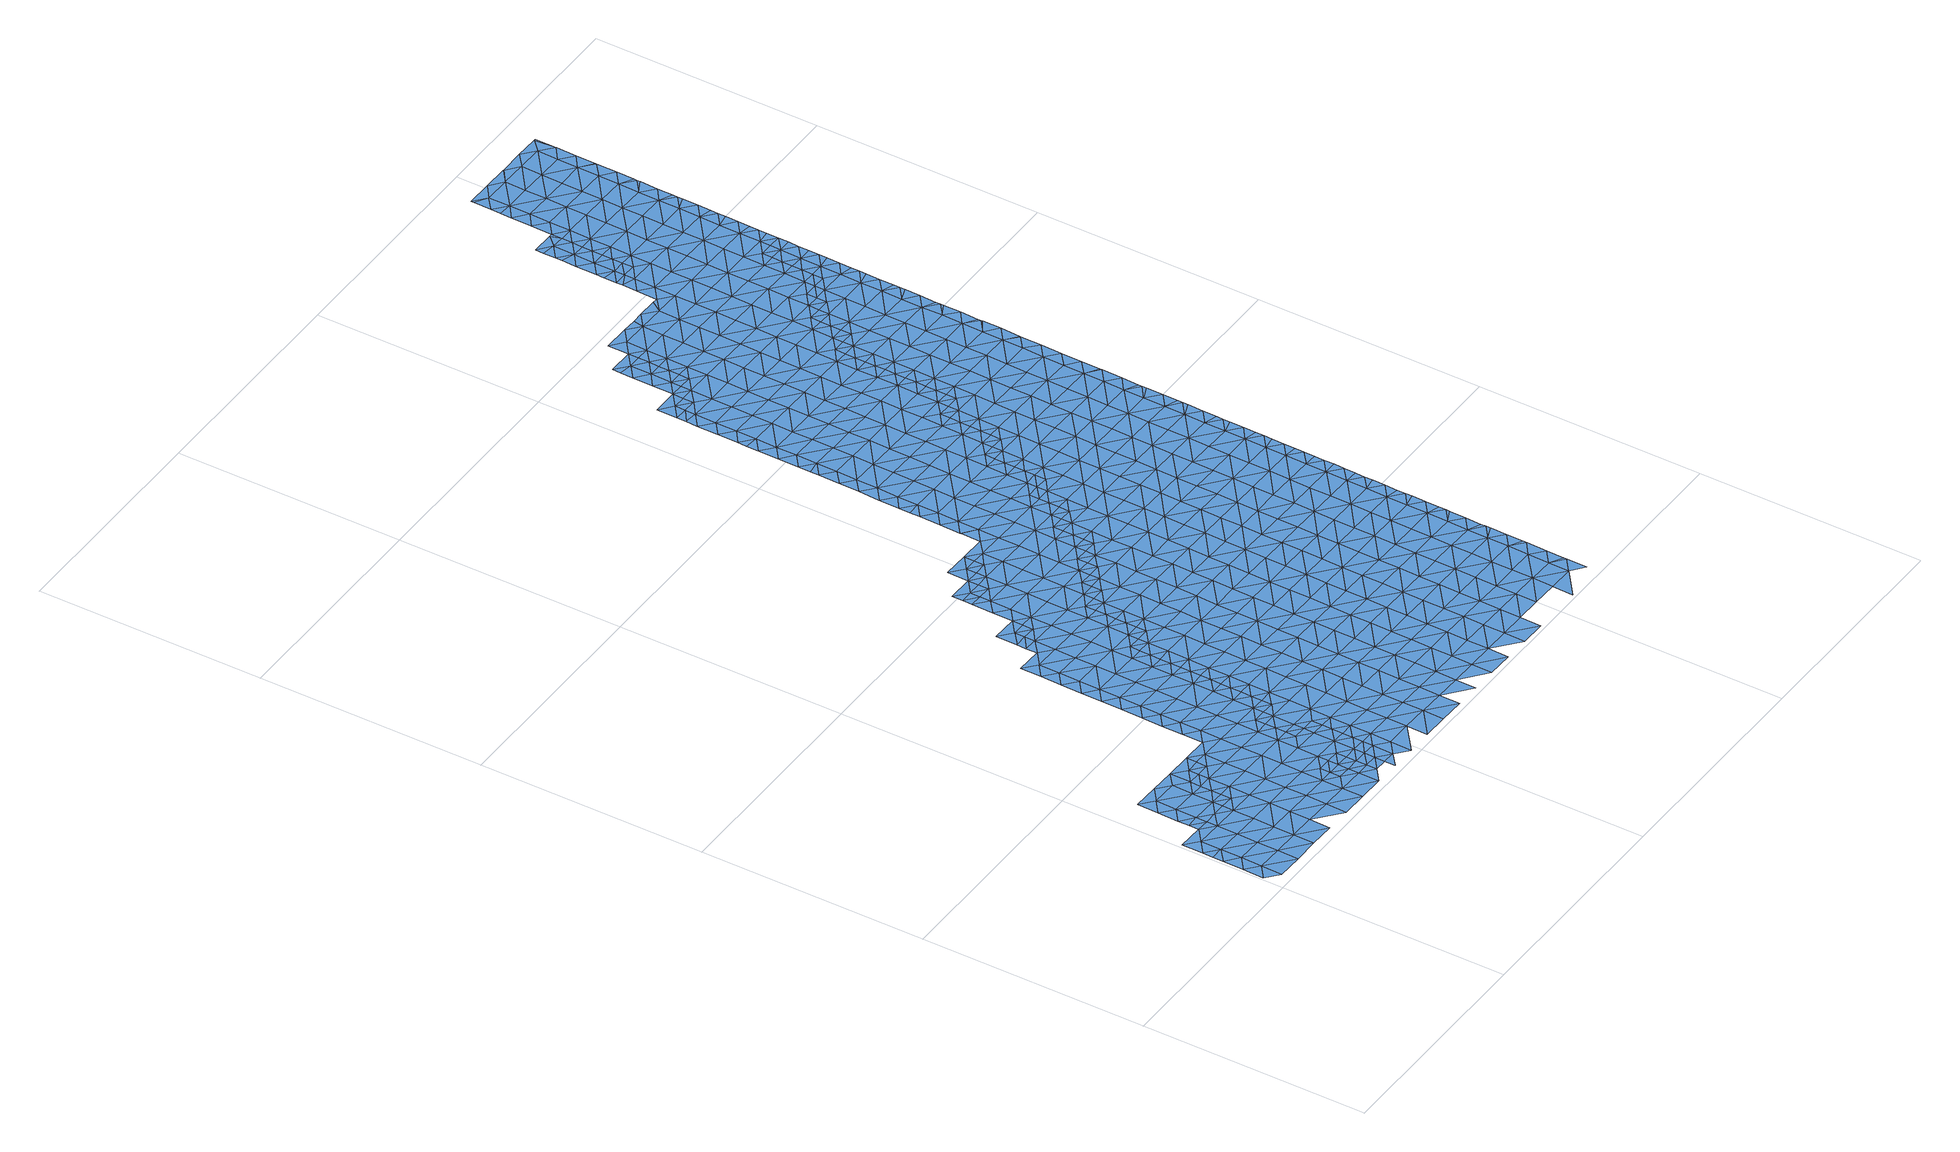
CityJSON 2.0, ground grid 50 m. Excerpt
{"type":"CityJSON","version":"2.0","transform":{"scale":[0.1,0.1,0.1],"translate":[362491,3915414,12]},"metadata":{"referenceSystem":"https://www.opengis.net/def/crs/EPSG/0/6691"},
"CityObjects":{
"waterbody1":{"type":"WaterBody","attributes":{"name":"9","class":"1140","function":"1","WaterBodyRiverFloodingRiskAttribute.description":"5","WaterBodyRiverFloodingRiskAttribute.rankOrg":"2","WaterBodyRiverFloodingRiskAttribute.adminType":"2","WaterBodyRiverFloodingRiskAttribute.scale":"L1"},"geometry":[{"type":"MultiSurface","lod":"1","boundaries":[[[0,1,2]],[[1,0,3]],[[2,4,5]],[[4,2,1]],[[6,1,3]],[[7,8,5]],[[8,7,9]],[[5,4,7]],[[10,4,1]],[[6,10,1]],[[11,9,12]],[[9,7,12]],[[4,13,7]],[[10,13,4]],[[14,11,12]],[[7,15,12]],[[13,15,7]],[[6,16,10]],[[17,14,12]],[[10,18,13]],[[12,15,17]],[[13,19,15]],[[10,16,18]],[[20,14,17]],[[13,18,19]],[[17,15,21]],[[20,17,22]],[[15,19,21]],[[18,16,23]],[[17,24,22]],[[17,21,24]],[[18,23,25]],[[19,18,26]],[[27,22,24]],[[26,18,25]],[[21,19,28]],[[28,19,26]],[[24,21,28]],[[27,24,29]],[[24,30,29]],[[24,28,30]],[[26,25,31]],[[25,32,31]],[[33,29,34]],[[29,30,34]],[[35,33,34]],[[28,26,36]],[[36,26,31]],[[37,35,38]],[[37,39,40]],[[35,34,38]],[[30,28,41]],[[32,42,31]],[[41,28,36]],[[39,37,38]],[[34,30,43]],[[31,44,36]],[[43,30,41]],[[38,34,45]],[[44,31,42]],[[39,38,46]],[[36,47,41]],[[45,34,43]],[[48,46,38]],[[47,36,44]],[[41,49,43]],[[38,45,48]],[[42,50,44]],[[49,41,47]],[[46,51,52]],[[53,45,43]],[[48,51,46]],[[51,54,52]],[[44,55,47]],[[56,43,49]],[[45,53,48]],[[55,57,47]],[[57,58,47]],[[47,58,49]],[[44,59,55]],[[60,54,51]],[[43,56,53]],[[48,61,51]],[[44,50,59]],[[58,62,49]],[[49,62,56]],[[61,48,53]],[[63,55,59]],[[50,64,59]],[[51,65,60]],[[66,63,59]],[[65,51,61]],[[66,59,64]],[[58,67,62]],[[53,68,61]],[[65,69,60]],[[70,63,66]],[[56,62,71]],[[53,56,68]],[[72,60,69]],[[67,73,62]],[[56,71,68]],[[61,74,65]],[[69,75,72]],[[72,75,76]],[[77,78,70]],[[79,71,62]],[[77,73,78]],[[65,80,69]],[[81,82,83]],[[61,68,74]],[[76,84,85]],[[71,86,68]],[[70,87,77]],[[76,75,84]],[[62,73,79]],[[88,89,85]],[[69,90,75]],[[65,74,80]],[[80,90,69]],[[73,77,79]],[[91,92,68]],[[68,92,74]],[[71,93,86]],[[91,68,86]],[[87,94,77]],[[85,84,88]],[[95,94,87]],[[75,96,84]],[[71,79,93]],[[97,79,77]],[[90,96,75]],[[98,80,74]],[[94,97,77]],[[99,89,88]],[[100,98,74]],[[101,89,99]],[[100,74,92]],[[84,102,88]],[[103,86,93]],[[99,104,101]],[[97,105,79]],[[106,93,79]],[[96,102,84]],[[105,106,79]],[[107,101,104]],[[108,90,80]],[[109,99,88]],[[110,103,93]],[[104,111,107]],[[108,80,98]],[[106,110,93]],[[102,109,88]],[[112,107,111]],[[110,113,103]],[[114,104,99]],[[90,115,96]],[[111,116,112]],[[112,116,117]],[[109,114,99]],[[98,118,108]],[[115,90,108]],[[119,102,96]],[[116,120,117]],[[117,120,121]],[[114,122,104]],[[104,123,111]],[[118,124,108]],[[122,123,104]],[[125,96,115]],[[102,119,109]],[[111,123,116]],[[126,115,108]],[[127,126,108]],[[120,128,121]],[[127,108,124]],[[96,125,119]],[[116,129,120]],[[130,131,115]],[[130,115,126]],[[114,109,132]],[[125,115,131]],[[132,109,119]],[[132,133,114]],[[134,119,125]],[[116,123,129]],[[129,135,120]],[[136,134,125]],[[136,125,131]],[[122,114,133]],[[120,135,128]],[[133,137,122]],[[122,138,123]],[[139,140,119]],[[139,119,134]],[[141,142,128]],[[132,119,140]],[[123,138,129]],[[143,144,142]],[[145,146,132]],[[145,132,140]],[[128,135,141]],[[138,122,137]],[[147,135,129]],[[133,132,146]],[[143,142,141]],[[148,149,133]],[[133,146,148]],[[137,133,149]],[[129,138,147]],[[150,143,141]],[[151,152,137]],[[141,135,153]],[[137,149,151]],[[138,137,152]],[[154,150,141]],[[135,147,153]],[[153,154,141]],[[138,155,147]],[[156,155,138]],[[155,153,147]],[[157,158,150]],[[138,152,156]],[[154,157,150]],[[157,159,158]],[[156,152,160]],[[161,162,159]],[[153,163,154]],[[157,161,159]],[[155,163,153]],[[160,164,156]],[[165,166,162]],[[167,155,156]],[[165,162,161]],[[168,167,156]],[[157,154,169]],[[156,164,168]],[[154,163,169]],[[157,170,161]],[[167,171,155]],[[172,163,155]],[[173,166,165]],[[171,172,155]],[[174,157,169]],[[175,173,165]],[[176,177,163]],[[176,163,172]],[[170,157,174]],[[165,161,170]],[[169,163,177]],[[178,175,165]],[[169,179,174]],[[165,170,178]],[[180,181,175]],[[169,177,182]],[[174,179,170]],[[178,180,175]],[[180,183,181]],[[182,177,184]],[[169,182,179]],[[170,185,178]],[[186,183,180]],[[184,187,182]],[[188,180,178]],[[170,179,185]],[[185,189,178]],[[190,186,180]],[[191,192,182]],[[182,187,191]],[[179,182,192]],[[188,190,180]],[[188,178,189]],[[185,179,193]],[[179,192,193]],[[188,194,190]],[[185,195,189]],[[196,194,197]],[[196,190,194]],[[192,198,193]],[[195,188,189]],[[199,185,193]],[[198,200,193]],[[185,199,195]],[[188,201,194]],[[195,201,188]],[[200,202,193]],[[197,194,203]],[[202,204,193]],[[199,193,204]],[[201,205,194]],[[203,194,205]],[[199,204,206]],[[207,201,195]],[[208,206,204]],[[195,199,209]],[[210,211,212]],[[210,203,211]],[[203,205,211]],[[209,199,206]],[[211,213,212]],[[214,212,213]],[[208,215,206]],[[205,201,207]],[[195,209,207]],[[213,216,214]],[[214,216,217]],[[218,219,206]],[[211,205,220]],[[206,215,218]],[[209,206,219]],[[217,221,222]],[[205,207,220]],[[222,221,223]],[[221,217,216]],[[224,225,209]],[[213,211,226]],[[209,219,224]],[[207,209,225]],[[226,211,220]],[[227,216,213]],[[221,228,223]],[[229,223,228]],[[230,227,213]],[[231,220,207]],[[230,213,226]],[[216,232,221]],[[233,229,234]],[[231,226,220]],[[229,228,234]],[[207,225,235]],[[227,232,216]],[[232,228,221]],[[234,236,233]],[[233,236,237]],[[235,225,238]],[[231,207,235]],[[239,230,226]],[[240,241,237]],[[236,240,237]],[[238,242,235]],[[243,227,230]],[[234,228,244]],[[245,246,241]],[[239,226,231]],[[244,228,232]],[[247,236,234]],[[240,245,241]],[[246,245,248]],[[249,250,235]],[[235,242,249]],[[251,247,234]],[[231,235,250]],[[243,230,239]],[[243,252,227]],[[227,253,232]],[[254,239,231]],[[234,244,251]],[[255,254,231]],[[255,231,250]],[[256,248,257]],[[252,253,227]],[[253,244,232]],[[248,245,257]],[[256,258,259]],[[240,236,260]],[[258,256,257]],[[261,243,239]],[[260,236,247]],[[245,240,260]],[[244,262,251]],[[261,239,254]],[[259,263,264]],[[260,265,245]],[[264,263,266]],[[263,259,258]],[[267,252,243]],[[257,245,265]],[[262,244,253]],[[261,254,268]],[[269,266,270]],[[247,251,271]],[[266,263,270]],[[267,243,261]],[[258,257,272]],[[273,253,252]],[[271,251,262]],[[272,257,265]],[[274,275,269]],[[247,276,260]],[[258,277,263]],[[274,269,270]],[[278,273,252]],[[268,279,261]],[[276,265,260]],[[278,252,267]],[[280,277,258]],[[281,262,253]],[[282,247,271]],[[283,284,275]],[[280,258,272]],[[263,277,270]],[[285,267,261]],[[274,283,275]],[[279,268,286]],[[279,285,261]],[[287,288,284]],[[273,281,253]],[[281,271,262]],[[289,272,265]],[[247,282,276]],[[270,290,274]],[[287,284,283]],[[291,292,267]],[[291,267,285]],[[293,280,272]],[[278,267,292]],[[294,273,278]],[[265,276,289]],[[270,277,290]],[[290,295,274]],[[296,294,278]],[[297,287,283]],[[296,278,292]],[[282,271,298]],[[298,271,281]],[[283,274,295]],[[293,272,289]],[[282,299,276]],[[293,300,280]],[[301,297,283]],[[295,301,283]],[[302,281,273]],[[303,282,298]],[[304,273,294]],[[277,280,305]],[[304,302,273]],[[289,276,299]],[[306,293,289]],[[290,277,305]],[[282,303,299]],[[307,308,297]],[[280,300,305]],[[301,307,297]],[[299,306,289]],[[304,294,309]],[[308,307,310]],[[298,281,302]],[[311,300,293]],[[295,290,312]],[[295,313,301]],[[290,305,312]],[[312,313,295]],[[314,310,307]],[[309,315,304]],[[303,298,316]],[[316,298,302]],[[303,317,299]],[[293,306,311]],[[311,318,300]],[[300,319,305]],[[313,320,301]],[[301,321,307]],[[322,323,304]],[[307,324,314]],[[304,315,322]],[[302,304,323]],[[325,303,316]],[[305,319,312]],[[299,326,306]],[[327,328,302]],[[302,323,327]],[[316,302,328]],[[303,325,317]],[[300,318,319]],[[301,320,321]],[[324,307,321]],[[329,330,316]],[[329,316,328]],[[326,299,317]],[[311,306,326]],[[313,312,331]],[[325,316,330]],[[311,332,318]],[[326,332,311]],[[312,319,331]],[[333,334,335]],[[331,336,313]],[[313,337,320]],[[333,324,321]],[[335,324,333]],[[325,338,317]],[[333,339,334]],[[332,340,318]],[[318,341,319]],[[320,342,321]],[[343,339,344]],[[343,334,339]],[[325,330,338]],[[337,313,336]],[[345,346,344]],[[319,341,331]],[[338,347,317]],[[321,342,333]],[[317,348,326]],[[339,345,344]],[[338,330,349]],[[346,345,350]],[[318,340,341]],[[320,337,342]],[[333,351,339]],[[345,352,350]],[[350,352,353]],[[342,351,333]],[[349,354,338]],[[348,317,347]],[[332,326,348]],[[336,331,355]],[[332,356,340]],[[348,356,332]],[[331,341,355]],[[357,358,338]],[[338,358,347]],[[352,359,353]],[[338,354,357]],[[360,336,355]],[[337,361,342]],[[356,362,340]],[[340,363,341]],[[337,336,361]],[[339,351,364]],[[345,339,365]],[[366,367,347]],[[347,358,366]],[[361,336,360]],[[348,347,367]],[[341,363,355]],[[342,368,351]],[[339,364,365]],[[369,359,352]],[[352,345,369]],[[370,371,348]],[[348,371,356]],[[348,367,370]],[[340,362,363]],[[372,360,355]],[[345,365,369]],[[342,361,368]],[[373,374,356]],[[356,374,362]],[[356,371,373]],[[355,363,375]],[[351,368,376]],[[364,351,377]],[[378,379,362]],[[362,379,363]],[[372,355,375]],[[359,369,380]],[[362,374,378]],[[361,381,368]],[[351,376,377]],[[365,382,369]],[[361,360,381]],[[365,364,382]],[[383,384,363]],[[363,384,375]],[[369,385,380]],[[363,379,383]],[[360,372,381]],[[364,377,382]],[[376,368,386]],[[384,387,375]],[[369,388,385]],[[389,372,375]],[[368,381,386]],[[369,382,388]],[[372,389,381]],[[376,386,390]],[[388,391,385]],[[377,376,392]],[[384,393,387]],[[389,375,387]],[[392,376,390]],[[382,377,392]],[[393,394,387]],[[386,381,395]],[[395,381,389]],[[391,388,396]],[[382,392,397]],[[388,382,398]],[[399,400,387]],[[387,400,389]],[[387,394,399]],[[398,382,397]],[[388,398,396]],[[401,386,395]],[[390,386,402]],[[400,403,389]],[[403,404,389]],[[402,386,401]],[[392,390,402]],[[395,389,404]],[[396,405,406]],[[396,398,405]],[[397,392,407]],[[408,409,406]],[[392,402,407]],[[408,406,405]],[[409,410,411]],[[395,404,412]],[[413,402,401]],[[401,395,414]],[[397,407,415]],[[398,397,416]],[[410,409,408]],[[404,417,412]],[[416,397,415]],[[405,398,416]],[[395,412,414]],[[402,413,407]],[[417,418,412]],[[401,414,413]],[[410,408,419]],[[420,415,407]],[[405,416,421]],[[408,405,422]],[[423,424,412]],[[423,412,418]],[[422,405,421]],[[408,422,419]],[[414,412,424]],[[425,407,413]],[[415,420,416]],[[407,425,420]],[[416,426,421]],[[427,428,429]],[[427,419,428]],[[413,414,430]],[[419,422,428]],[[414,424,430]],[[426,416,420]],[[431,422,421]],[[428,432,429]],[[433,432,434]],[[430,424,435]],[[433,429,432]],[[425,413,436]],[[437,421,426]],[[422,431,428]],[[413,430,436]],[[438,439,440]],[[438,434,439]],[[420,425,441]],[[435,442,430]],[[434,432,439]],[[421,437,431]],[[439,443,440]],[[425,436,441]],[[431,444,428]],[[428,445,432]],[[446,443,447]],[[442,435,448]],[[442,449,430]],[[446,440,443]],[[436,430,449]],[[420,441,450]],[[426,420,451]],[[449,452,436]],[[452,453,436]],[[436,453,441]],[[454,447,455]],[[451,420,450]],[[447,443,455]],[[445,428,444]],[[439,432,445]],[[437,426,456]],[[445,457,439]],[[439,458,443]],[[459,460,441]],[[441,460,450]],[[459,441,453]],[[461,454,462]],[[456,426,451]],[[431,437,456]],[[454,455,462]],[[461,463,464]],[[462,463,461]],[[444,431,465]],[[460,466,450]],[[458,439,457]],[[467,464,463]],[[458,468,443]],[[469,451,450]],[[463,470,467]],[[431,456,465]],[[467,470,471]],[[455,443,468]],[[471,470,472]],[[462,455,468]],[[451,469,456]],[[444,465,473]],[[445,444,474]],[[466,460,475]],[[450,466,469]],[[463,462,476]],[[477,472,470]],[[444,473,474]],[[469,478,456]],[[456,479,465]],[[457,445,480]],[[462,468,476]],[[475,481,466]],[[445,474,480]],[[458,482,468]],[[483,463,476]],[[465,484,473]],[[481,485,466]],[[458,457,482]],[[486,477,470]],[[470,463,486]],[[466,487,469]],[[479,456,478]],[[457,480,482]],[[468,488,476]],[[466,485,487]],[[463,483,486]],[[473,489,474]],[[482,488,468]],[[469,490,478]],[[491,469,487]],[[484,465,479]],[[490,469,491]],[[488,492,476]],[[478,493,479]],[[486,494,477]],[[495,478,490]],[[489,473,484]],[[480,474,489]],[[493,478,495]],[[493,496,479]],[[489,497,480]],[[480,498,482]],[[483,476,499]],[[483,500,486]],[[479,501,484]],[[501,479,496]],[[476,492,499]],[[502,489,484]],[[501,503,484]],[[494,486,504]],[[503,502,484]],[[498,480,497]],[[498,505,482]],[[486,500,504]],[[483,499,500]],[[488,482,505]],[[489,506,497]],[[507,489,502]],[[505,508,488]],[[506,489,507]],[[492,488,508]],[[509,497,506]],[[499,492,508]],[[510,504,500]],[[498,497,511]],[[512,500,499]],[[511,497,509]],[[513,514,498]],[[513,498,511]],[[505,498,514]],[[515,499,508]],[[512,510,500]],[[505,516,508]],[[499,515,512]],[[505,514,516]],[[517,518,508]],[[517,508,516]],[[508,518,515]],[[518,519,515]],[[520,510,512]],[[512,515,519]],[[521,520,512]],[[521,512,519]],[[520,521,522]]]}]},
"waterbody2":{"type":"WaterBody","attributes":{"name":"9","class":"1140","function":"1","WaterBodyRiverFloodingRiskAttribute.description":"5","WaterBodyRiverFloodingRiskAttribute.rankOrg":"1","WaterBodyRiverFloodingRiskAttribute.adminType":"2","WaterBodyRiverFloodingRiskAttribute.scale":"L1"},"geometry":[{"type":"MultiSurface","lod":"1","boundaries":[[[523,29,33]],[[524,525,526]],[[39,527,40]],[[39,46,527]],[[524,528,529]],[[530,14,20]],[[524,531,528]],[[54,532,527]],[[37,40,525]],[[532,526,40]],[[525,40,526]],[[532,533,526]],[[533,531,524]],[[527,532,40]],[[533,524,526]],[[52,54,527]],[[527,46,52]],[[525,35,37]],[[525,523,35]],[[529,523,525]],[[534,523,529]],[[534,22,523]],[[20,22,534]],[[22,27,523]],[[20,534,530]],[[27,29,523]],[[529,535,534]],[[528,535,529]],[[530,534,535]],[[529,525,524]],[[33,35,523]]]}]},
"waterbody3":{"type":"WaterBody","attributes":{"name":"9","class":"1140","function":"1","WaterBodyRiverFloodingRiskAttribute.description":"5","WaterBodyRiverFloodingRiskAttribute.rankOrg":"3","WaterBodyRiverFloodingRiskAttribute.adminType":"2","WaterBodyRiverFloodingRiskAttribute.scale":"L1"},"geometry":[{"type":"MultiSurface","lod":"1","boundaries":[[[63,70,536]],[[78,536,70]],[[536,78,73]],[[73,67,536]],[[67,57,536]],[[57,67,58]],[[57,63,536]],[[55,63,57]]]}]},
"waterbody4":{"type":"WaterBody","attributes":{"name":"9","class":"1140","function":"1","WaterBodyRiverFloodingRiskAttribute.description":"5","WaterBodyRiverFloodingRiskAttribute.rankOrg":"3","WaterBodyRiverFloodingRiskAttribute.adminType":"2","WaterBodyRiverFloodingRiskAttribute.scale":"L1"},"geometry":[{"type":"MultiSurface","lod":"1","boundaries":[[[87,70,66]],[[66,64,537]],[[64,83,537]],[[87,66,537]],[[83,82,537]],[[537,95,87]],[[82,95,537]],[[86,103,91]],[[538,95,82]],[[539,538,82]],[[91,540,92]],[[91,103,540]],[[538,541,95]],[[541,97,94]],[[94,95,541]],[[100,542,98]],[[542,92,540]],[[100,92,542]],[[103,113,540]],[[543,538,539]],[[541,544,97]],[[544,106,105]],[[118,98,542]],[[105,97,544]],[[543,541,538]],[[545,542,540]],[[113,545,540]],[[544,546,106]],[[546,113,110]],[[124,118,542]],[[110,106,546]],[[541,547,544]],[[546,545,113]],[[548,546,544]],[[547,541,543]],[[549,542,545]],[[124,542,549]],[[547,548,544]],[[550,545,546]],[[551,552,543]],[[553,126,127]],[[548,550,546]],[[553,124,549]],[[127,124,553]],[[543,552,547]],[[550,554,545]],[[545,555,549]],[[556,126,553]],[[130,126,556]],[[131,130,556]],[[555,553,549]],[[551,557,552]],[[547,558,548]],[[552,558,547]],[[559,134,136]],[[559,131,556]],[[136,131,559]],[[548,560,550]],[[545,554,555]],[[561,556,553]],[[562,134,559]],[[139,134,562]],[[140,139,562]],[[563,561,553]],[[561,559,556]],[[557,564,552]],[[548,558,560]],[[553,555,563]],[[565,140,562]],[[145,140,565]],[[146,145,565]],[[566,562,559]],[[552,567,558]],[[550,560,568]],[[554,550,569]],[[148,146,570]],[[146,565,570]],[[149,148,570]],[[550,568,569]],[[566,559,561]],[[552,564,567]],[[555,554,571]],[[151,149,572]],[[560,558,573]],[[571,554,569]],[[563,555,571]],[[149,570,572]],[[152,151,572]],[[565,562,574]],[[563,575,561]],[[574,562,566]],[[558,567,573]],[[576,570,565]],[[160,152,572]],[[561,577,566]],[[578,565,574]],[[560,573,579]],[[568,560,580]],[[563,571,575]],[[580,560,579]],[[576,565,578]],[[572,570,576]],[[160,572,164]],[[581,574,566]],[[569,568,582]],[[561,575,577]],[[573,567,583]],[[582,568,580]],[[571,569,582]],[[584,581,566]],[[567,585,583]],[[586,572,576]],[[566,577,584]],[[164,572,586]],[[579,573,587]],[[575,571,588]],[[578,574,581]],[[589,580,579]],[[573,583,587]],[[590,576,578]],[[571,582,588]],[[591,167,168]],[[591,164,586]],[[168,164,591]],[[577,592,584]],[[593,578,581]],[[579,587,594]],[[591,595,167]],[[575,588,596]],[[577,575,592]],[[595,172,171]],[[597,587,583]],[[171,167,595]],[[589,579,594]],[[582,580,589]],[[592,575,596]],[[590,578,593]],[[586,576,590]],[[586,598,591]],[[584,599,581]],[[600,172,595]],[[176,172,600]],[[588,582,601]],[[597,583,602]],[[603,594,587]],[[177,176,600]],[[601,582,589]],[[604,596,588]],[[581,599,593]],[[598,586,590]],[[605,595,591]],[[584,592,606]],[[184,177,600]],[[607,603,587]],[[603,589,594]],[[607,587,597]],[[608,588,601]],[[609,605,591]],[[605,600,595]],[[584,606,599]],[[593,610,590]],[[609,591,598]],[[611,601,589]],[[604,588,608]],[[602,612,597]],[[184,600,187]],[[613,598,590]],[[592,596,614]],[[593,599,610]],[[610,615,590]],[[616,187,600]],[[605,616,600]],[[614,596,604]],[[606,592,614]],[[597,617,607]],[[611,589,603]],[[618,608,601]],[[612,617,597]],[[598,613,609]],[[619,618,601]],[[599,606,620]],[[619,601,611]],[[621,604,608]],[[617,622,607]],[[607,623,603]],[[590,615,613]],[[616,624,187]],[[606,614,620]],[[609,625,605]],[[191,187,624]],[[618,621,608]],[[621,614,604]],[[603,623,611]],[[192,191,624]],[[626,625,609]],[[610,627,615]],[[626,609,613]],[[605,625,616]],[[599,620,628]],[[610,599,627]],[[198,192,624]],[[629,620,614]],[[607,622,623]],[[611,630,619]],[[599,628,627]],[[623,630,611]],[[615,631,613]],[[625,632,616]],[[624,200,198]],[[629,614,621]],[[633,628,620]],[[630,634,619]],[[613,631,626]],[[619,635,618]],[[615,627,636]],[[624,616,637]],[[638,639,617]],[[640,633,620]],[[618,635,621]],[[637,616,632]],[[640,620,629]],[[617,641,638]],[[622,617,639]],[[642,627,628]],[[615,636,631]],[[643,625,626]],[[200,624,637]],[[631,644,626]],[[639,645,622]],[[645,630,623]],[[619,634,635]],[[643,632,625]],[[621,646,629]],[[623,622,645]],[[635,646,621]],[[647,204,202]],[[647,200,637]],[[202,200,647]],[[641,648,638]],[[642,628,633]],[[636,627,642]],[[643,626,644]],[[646,649,629]],[[650,637,632]],[[629,651,640]],[[643,652,632]],[[208,204,647]],[[653,654,630]],[[638,655,639]],[[656,636,642]],[[630,645,653]],[[634,630,654]],[[640,657,633]],[[631,636,658]],[[659,655,638]],[[655,645,639]],[[654,660,634]],[[660,646,635]],[[659,638,648]],[[657,642,633]],[[658,636,656]],[[644,631,658]],[[650,632,652]],[[629,649,651]],[[647,637,650]],[[635,634,660]],[[208,647,215]],[[661,643,644]],[[662,653,645]],[[661,652,643]],[[640,651,657]],[[647,663,215]],[[655,662,645]],[[663,647,650]],[[644,658,664]],[[665,666,646]],[[667,668,642]],[[661,644,664]],[[662,669,653]],[[653,670,654]],[[646,660,665]],[[649,646,666]],[[642,657,667]],[[656,642,668]],[[661,671,652]],[[652,672,650]],[[669,670,653]],[[670,660,654]],[[218,215,673]],[[666,674,649]],[[674,657,651]],[[675,655,659]],[[668,676,656]],[[215,663,673]],[[219,218,673]],[[658,676,664]],[[651,649,674]],[[650,672,663]],[[658,656,676]],[[677,675,659]],[[675,662,655]],[[224,219,678]],[[219,673,678]],[[225,224,678]],[[672,652,671]],[[670,679,660]],[[660,680,665]],[[681,673,663]],[[664,682,661]],[[238,225,678]],[[679,680,660]],[[680,666,665]],[[683,669,662]],[[684,682,664]],[[685,657,674]],[[684,664,676]],[[661,682,671]],[[686,663,672]],[[667,657,687]],[[688,683,662]],[[689,674,666]],[[688,662,675]],[[690,670,669]],[[681,663,686]],[[657,685,687]],[[678,673,681]],[[668,691,676]],[[238,678,242]],[[668,667,691]],[[683,690,669]],[[690,679,670]],[[692,675,677]],[[689,666,680]],[[693,685,674]],[[667,687,691]],[[694,686,672]],[[695,678,681]],[[676,696,684]],[[671,682,697]],[[242,678,695]],[[672,671,698]],[[699,692,677]],[[692,688,675]],[[700,693,674]],[[701,680,679]],[[698,671,697]],[[700,674,689]],[[702,682,684]],[[676,691,703]],[[704,701,679]],[[701,689,680]],[[705,242,695]],[[249,242,705]],[[693,706,685]],[[706,691,687]],[[707,683,688]],[[704,679,690]],[[250,249,705]],[[681,686,694]],[[676,703,696]],[[672,698,694]],[[687,685,706]],[[708,695,681]],[[682,709,697]],[[694,710,681]],[[711,707,688]],[[707,690,683]],[[268,254,255]],[[712,250,705]],[[255,250,712]],[[711,688,692]],[[713,703,691]],[[702,684,696]],[[702,709,682]],[[709,698,697]],[[714,700,689]],[[715,705,695]],[[268,255,712]],[[716,714,689]],[[714,693,700]],[[699,717,692]],[[718,704,690]],[[716,689,701]],[[699,719,717]],[[708,681,710]],[[720,696,703]],[[721,694,698]],[[691,706,713]],[[722,718,690]],[[718,701,704]],[[722,690,707]],[[715,695,708]],[[712,705,715]],[[723,702,696]],[[724,698,709]],[[268,712,286]],[[703,713,725]],[[726,727,692]],[[728,716,701]],[[729,730,693]],[[723,709,702]],[[729,693,714]],[[692,717,726]],[[711,692,727]],[[703,725,720]],[[698,724,721]],[[706,693,730]],[[731,712,715]],[[286,712,731]],[[710,694,732]],[[727,733,711]],[[730,734,706]],[[723,696,720]],[[728,701,718]],[[735,724,709]],[[736,714,716]],[[732,694,721]],[[708,710,732]],[[707,711,733]],[[713,734,725]],[[713,706,734]],[[737,715,708]],[[723,735,709]],[[738,285,279]],[[733,739,707]],[[740,717,741]],[[739,718,722]],[[742,736,716]],[[726,717,740]],[[738,286,731]],[[279,286,738]],[[742,716,728]],[[722,707,739]],[[725,743,720]],[[744,721,724]],[[714,745,729]],[[746,708,732]],[[747,731,715]],[[748,726,740]],[[749,728,718]],[[750,726,748]],[[736,745,714]],[[727,726,750]],[[751,285,738]],[[291,285,751]],[[292,291,751]],[[737,708,746]],[[743,725,734]],[[752,723,720]],[[753,724,735]],[[754,732,721]],[[729,755,730]],[[750,756,727]],[[745,755,729]],[[755,734,730]],[[733,727,756]],[[757,292,751]],[[296,292,757]],[[294,296,757]],[[747,715,737]],[[758,720,743]],[[718,739,749]],[[738,731,747]],[[759,739,733]],[[724,753,744]],[[760,759,733]],[[761,751,738]],[[723,762,735]],[[733,756,760]],[[763,764,728]],[[764,736,742]],[[309,294,757]],[[752,720,758]],[[752,762,723]],[[754,721,744]],[[746,732,754]],[[765,743,734]],[[728,749,763]],[[742,728,764]],[[735,762,753]],[[755,766,734]],[[767,738,747]],[[768,757,751]],[[769,739,759]],[[766,765,734]],[[749,739,770]],[[771,744,753]],[[737,746,772]],[[773,758,743]],[[761,738,767]],[[739,769,770]],[[772,746,754]],[[309,757,315]],[[774,747,737]],[[775,749,770]],[[776,777,736]],[[777,755,745]],[[765,773,743]],[[778,749,775]],[[763,749,778]],[[779,752,758]],[[768,751,761]],[[736,764,776]],[[745,736,777]],[[780,737,772]],[[778,781,763]],[[782,767,747]],[[753,762,771]],[[315,757,768]],[[779,762,752]],[[764,763,783]],[[784,766,755]],[[774,737,780]],[[783,763,781]],[[785,744,771]],[[786,776,764]],[[754,744,787]],[[788,786,764]],[[754,789,772]],[[788,764,783]],[[790,315,768]],[[322,315,790]],[[779,758,773]],[[791,765,766]],[[323,322,790]],[[782,747,774]],[[761,767,782]],[[792,771,762]],[[744,785,787]],[[755,777,793]],[[786,794,776]],[[779,795,762]],[[796,768,761]],[[327,323,797]],[[792,785,771]],[[777,776,798]],[[789,754,787]],[[755,793,784]],[[789,799,772]],[[765,791,773]],[[323,790,797]],[[328,327,797]],[[776,794,798]],[[800,761,782]],[[801,790,768]],[[780,772,799]],[[777,802,793]],[[803,777,798]],[[804,328,797]],[[329,328,804]],[[792,762,795]],[[766,784,791]],[[774,780,799]],[[330,329,804]],[[796,761,800]],[[777,803,802]],[[791,805,773]],[[802,806,793]],[[774,807,782]],[[793,808,784]],[[349,330,804]],[[809,795,779]],[[801,768,796]],[[797,790,801]],[[793,806,808]],[[779,773,810]],[[785,792,811]],[[787,785,812]],[[813,804,797]],[[774,799,814]],[[815,816,784]],[[782,817,800]],[[815,784,808]],[[789,787,812]],[[791,784,816]],[[773,805,810]],[[785,811,812]],[[774,814,807]],[[349,804,354]],[[800,817,796]],[[816,818,791]],[[819,797,801]],[[818,820,791]],[[809,779,810]],[[805,791,820]],[[813,797,819]],[[821,789,812]],[[782,807,817]],[[792,795,822]],[[799,789,823]],[[799,824,814]],[[354,804,813]],[[817,825,796]],[[826,805,820]],[[811,792,822]],[[827,812,811]],[[823,789,821]],[[810,805,828]],[[795,809,822]],[[825,829,796]],[[829,819,801]],[[805,826,828]],[[814,824,807]],[[828,830,810]],[[831,809,810]],[[801,796,829]],[[357,832,358]],[[832,354,813]],[[357,354,832]],[[824,799,823]],[[827,811,822]],[[831,810,830]],[[833,821,812]],[[809,834,822]],[[835,834,809]],[[835,809,831]],[[366,358,836]],[[837,825,817]],[[358,832,836]],[[367,366,836]],[[838,812,827]],[[839,819,829]],[[834,840,822]],[[813,841,832]],[[807,824,842]],[[817,807,837]],[[813,819,841]],[[840,843,822]],[[822,843,827]],[[370,844,371]],[[370,367,844]],[[823,821,833]],[[367,836,844]],[[812,838,833]],[[845,836,832]],[[807,842,837]],[[846,829,825]],[[819,839,841]],[[847,848,827]],[[373,849,374]],[[847,827,843]],[[373,371,849]],[[824,823,850]],[[838,827,848]],[[371,844,849]],[[823,833,850]],[[848,851,838]],[[824,852,842]],[[853,833,838]],[[825,837,854]],[[832,841,845]],[[378,855,379]],[[378,374,855]],[[846,825,854]],[[839,829,846]],[[856,841,839]],[[853,838,851]],[[374,849,855]],[[857,837,842]],[[858,836,845]],[[824,850,859]],[[844,860,849]],[[844,836,860]],[[861,862,833]],[[383,863,384]],[[861,833,853]],[[383,379,863]],[[852,824,859]],[[850,833,862]],[[379,855,863]],[[864,854,837]],[[856,839,846]],[[865,845,841]],[[836,858,860]],[[862,866,850]],[[867,859,850]],[[849,868,855]],[[393,384,863]],[[864,846,854]],[[867,850,866]],[[842,852,857]],[[868,863,855]],[[841,856,869]],[[849,860,870]],[[871,872,859]],[[871,859,867]],[[865,841,869]],[[858,845,865]],[[852,859,872]],[[837,857,864]],[[873,856,846]],[[393,863,394]],[[849,870,868]],[[864,874,846]],[[875,876,852]],[[875,852,872]],[[877,870,860]],[[857,852,876]],[[863,878,394]],[[878,863,868]],[[858,865,879]],[[860,858,877]],[[857,880,864]],[[873,846,874]],[[869,856,873]],[[877,858,879]],[[857,876,880]],[[881,865,869]],[[882,868,870]],[[883,874,864]],[[884,883,864]],[[399,885,400]],[[884,864,880]],[[399,394,885]],[[886,881,869]],[[394,878,885]],[[886,869,873]],[[885,887,400]],[[888,873,874]],[[870,877,889]],[[883,888,874]],[[403,887,404]],[[403,400,887]],[[879,865,881]],[[882,870,889]],[[878,868,882]],[[890,877,879]],[[881,891,879]],[[888,892,873]],[[417,404,887]],[[873,892,886]],[[885,878,893]],[[878,882,893]],[[892,894,886]],[[418,417,887]],[[886,894,881]],[[890,879,891]],[[889,877,890]],[[895,882,889]],[[896,891,881]],[[885,893,897]],[[887,885,898]],[[899,896,881]],[[899,881,894]],[[900,895,889]],[[898,885,897]],[[900,889,890]],[[418,887,898]],[[901,890,891]],[[896,902,891]],[[902,901,891]],[[893,882,895]],[[895,903,893]],[[893,904,897]],[[905,906,890]],[[907,418,898]],[[423,418,907]],[[890,906,900]],[[905,890,901]],[[424,423,435]],[[435,423,907]],[[897,908,898]],[[909,895,900]],[[906,910,900]],[[904,893,903]],[[898,908,907]],[[900,910,909]],[[448,435,907]],[[911,903,895]],[[912,895,909]],[[908,897,904]],[[911,895,912]],[[908,913,907]],[[914,904,903]],[[911,915,903]],[[448,907,913]],[[914,903,915]],[[904,916,908]],[[917,904,914]],[[916,904,917]],[[916,918,908]],[[919,448,913]],[[442,448,919]],[[449,442,919]],[[913,908,920]],[[919,921,449]],[[908,918,920]],[[452,921,453]],[[920,922,913]],[[452,449,921]],[[913,923,919]],[[913,922,923]],[[924,921,919]],[[923,925,919]],[[926,453,921]],[[459,453,926]],[[925,924,919]],[[460,459,926]],[[475,460,926]],[[927,926,921]],[[928,927,921]],[[928,921,924]],[[927,929,926]],[[475,926,481]],[[926,929,481]]]}]},
"waterbody5":{"type":"WaterBody","attributes":{"name":"9","class":"1140","function":"1","WaterBodyRiverFloodingRiskAttribute.description":"5","WaterBodyRiverFloodingRiskAttribute.rankOrg":"1","WaterBodyRiverFloodingRiskAttribute.adminType":"2","WaterBodyRiverFloodingRiskAttribute.scale":"L1"},"geometry":[{"type":"MultiSurface","lod":"1","boundaries":[[[930,144,931]],[[143,931,144]],[[158,159,931]],[[143,150,931]],[[158,931,150]],[[159,930,931]]]}]},
"waterbody6":{"type":"WaterBody","attributes":{"name":"9","class":"1140","function":"1","WaterBodyRiverFloodingRiskAttribute.description":"5","WaterBodyRiverFloodingRiskAttribute.rankOrg":"1","WaterBodyRiverFloodingRiskAttribute.adminType":"2","WaterBodyRiverFloodingRiskAttribute.scale":"L1"},"geometry":[{"type":"MultiSurface","lod":"1","boundaries":[[[932,933,183]],[[932,934,933]],[[175,181,933]],[[173,175,933]],[[181,183,933]],[[173,933,934]],[[934,166,173]]]}]},
"waterbody7":{"type":"WaterBody","attributes":{"name":"9","class":"1140","function":"1","WaterBodyRiverFloodingRiskAttribute.description":"5","WaterBodyRiverFloodingRiskAttribute.rankOrg":"1","WaterBodyRiverFloodingRiskAttribute.adminType":"2","WaterBodyRiverFloodingRiskAttribute.scale":"L1"},"geometry":[{"type":"MultiSurface","lod":"1","boundaries":[[[186,190,935]],[[936,935,197]],[[196,197,935]],[[196,935,190]],[[936,183,935]],[[186,935,183]]]}]},
"waterbody8":{"type":"WaterBody","attributes":{"name":"9","class":"1140","function":"1","WaterBodyRiverFloodingRiskAttribute.description":"5","WaterBodyRiverFloodingRiskAttribute.rankOrg":"1","WaterBodyRiverFloodingRiskAttribute.adminType":"2","WaterBodyRiverFloodingRiskAttribute.scale":"L1"},"geometry":[{"type":"MultiSurface","lod":"1","boundaries":[[[308,310,937]],[[310,938,937]],[[297,308,937]],[[287,937,288]],[[287,297,937]],[[938,288,937]]]}]},
"waterbody9":{"type":"WaterBody","attributes":{"name":"9","class":"1140","function":"1","WaterBodyRiverFloodingRiskAttribute.description":"5","WaterBodyRiverFloodingRiskAttribute.rankOrg":"1","WaterBodyRiverFloodingRiskAttribute.adminType":"2","WaterBodyRiverFloodingRiskAttribute.scale":"L1"},"geometry":[{"type":"MultiSurface","lod":"1","boundaries":[[[344,346,939]],[[346,350,939]],[[343,344,940]],[[335,334,941]],[[939,942,943]],[[939,350,944]],[[941,940,945]],[[334,343,940]],[[944,942,939]],[[940,344,939]],[[943,940,939]],[[945,940,943]],[[334,940,941]],[[314,941,310]],[[310,941,945]],[[314,324,941]],[[324,335,941]]]}]},
"waterbody10":{"type":"WaterBody","attributes":{"name":"9","class":"1140","function":"1","WaterBodyRiverFloodingRiskAttribute.description":"5","WaterBodyRiverFloodingRiskAttribute.rankOrg":"1","WaterBodyRiverFloodingRiskAttribute.adminType":"2","WaterBodyRiverFloodingRiskAttribute.scale":"L1"},"geometry":[{"type":"MultiSurface","lod":"1","boundaries":[[[946,440,947]],[[948,949,950]],[[440,446,947]],[[438,440,946]],[[946,434,438]],[[433,434,948]],[[433,948,429]],[[429,948,951]],[[427,429,951]],[[951,948,950]],[[946,952,949]],[[948,434,946]],[[948,946,949]],[[953,952,946]],[[947,953,946]],[[953,947,954]],[[954,947,955]],[[956,955,947]],[[446,956,947]],[[956,446,447]],[[410,419,427]],[[410,427,951]],[[410,951,411]],[[951,957,411]],[[957,951,950]]]}]}
},
"vertices":[
[7,48,8],[36,71,8],[8,94,8],[35,24,8],[37,117,8],[9,140,8],[92,23,8],[37,163,8],[9,163,8],[9,187,8],[93,70,8],[10,233,8],[38,209,8],[93,116,8],[67,232,8],[94,162,8],[149,23,8],[95,208,8],[149,69,8],[150,115,8],[95,231,8],[151,161,8],[123,231,8],[205,22,8],[152,207,8],[206,68,8],[207,114,8],[152,231,8],[208,160,8],[180,230,8],[208,207,8],[263,67,8],[262,21,8],[181,253,8],[209,253,8],[181,276,8],[264,113,8],[181,299,8],[210,299,8],[210,322,8],[182,323,8],[264,160,8],[319,20,8],[265,206,8],[320,66,8],[266,252,8],[238,322,8],[320,112,8],[266,298,8],[321,159,8],[376,19,8],[267,344,8],[239,345,8],[323,251,8],[239,368,8],[348,89,8],[322,205,8],[349,112,8],[349,135,8],[377,65,8],[296,367,8],[323,297,8],[378,158,8],[377,88,8],[405,42,8],[324,344,8],[405,65,8],[378,135,8],[379,250,8],[325,390,8],[405,88,8],[379,204,8],[297,413,8],[406,134,8],[380,296,8],[325,436,8],[297,459,8],[434,111,8],[406,111,8],[435,157,8],[381,343,8],[433,18,8],[461,41,8],[433,41,8],[326,482,8],[298,506,8],[407,227,8],[434,88,8],[327,528,8],[299,552,8],[381,389,8],[408,250,8],[408,273,8],[435,203,8],[462,110,8],[462,87,8],[382,435,8],[463,133,8],[409,319,8],[328,575,8],[408,296,8],[299,598,8],[383,481,8],[436,226,8],[328,621,8],[463,156,8],[463,180,8],[300,644,8],[438,342,8],[384,528,8],[464,203,8],[329,667,8],[301,691,8],[464,226,8],[384,574,8],[438,388,8],[330,713,8],[302,737,8],[437,319,8],[440,480,8],[330,759,8],[302,783,8],[385,620,8],[386,666,8],[466,318,8],[439,434,8],[466,364,8],[466,341,8],[359,782,8],[386,712,8],[467,388,8],[467,411,8],[440,527,8],[441,573,8],[468,457,8],[387,759,8],[467,434,8],[442,619,8],[442,665,8],[468,480,8],[468,503,8],[388,805,8],[359,806,8],[388,828,8],[360,828,8],[469,526,8],[469,549,8],[443,712,8],[469,572,8],[470,596,8],[417,827,8],[470,619,8],[471,642,8],[444,758,8],[445,804,8],[500,711,8],[499,664,8],[445,850,8],[417,851,8],[417,874,8],[499,641,8],[446,896,8],[418,920,8],[501,757,8],[527,641,8],[447,943,8],[419,966,8],[528,687,8],[528,664,8],[501,803,8],[503,895,8],[528,710,8],[529,733,8],[447,966,8],[502,849,8],[475,965,8],[529,756,8],[529,780,8],[504,942,8],[559,848,8],[504,988,8],[476,988,8],[558,802,8],[476,1011,8],[558,779,8],[560,895,8],[505,1011,8],[586,779,9],[561,987,8],[560,941,8],[533,1011,8],[587,802,9],[587,825,8],[616,848,8],[562,1033,8],[617,940,8],[533,1034,8],[534,1057,8],[615,824,8],[616,894,8],[644,824,8],[618,986,8],[644,847,8],[590,1056,8],[644,870,8],[618,1032,8],[673,893,8],[675,985,8],[673,870,8],[674,939,8],[591,1100,8],[619,1079,8],[591,1102,8],[620,1125,8],[592,1148,8],[701,869,8],[621,1171,8],[593,1195,8],[702,892,8],[702,916,8],[675,1032,8],[621,1217,8],[593,1217,8],[593,1241,8],[702,939,8],[703,962,8],[676,1078,8],[677,1170,8],[622,1263,8],[594,1287,8],[677,1124,8],[732,1031,8],[678,1216,8],[595,1333,9],[623,1310,9],[731,984,8],[623,1356,9],[595,1379,9],[731,961,8],[733,1077,8],[624,1402,9],[596,1426,9],[759,961,8],[733,1123,8],[679,1263,8],[625,1448,9],[596,1444,9],[680,1355,9],[597,1472,9],[760,984,8],[760,1007,8],[679,1309,9],[734,1169,8],[735,1216,8],[761,1053,8],[760,1030,8],[598,1518,8],[626,1495,9],[626,1541,8],[598,1564,8],[681,1401,9],[790,1076,8],[736,1262,8],[627,1587,8],[599,1590,8],[682,1447,9],[599,1611,8],[790,1122,8],[789,1053,8],[600,1657,8],[628,1633,8],[736,1308,9],[682,1494,9],[792,1215,8],[628,1679,8],[600,1703,8],[738,1400,9],[684,1586,8],[791,1168,8],[818,1076,8],[683,1540,8],[792,1261,8],[737,1354,9],[629,1726,8],[601,1729,8],[818,1099,8],[818,1052,8],[629,1749,8],[601,1749,8],[738,1447,9],[684,1632,8],[819,1122,8],[819,1145,8],[739,1493,9],[820,1191,8],[685,1679,8],[819,1168,8],[658,1748,8],[793,1307,9],[794,1400,9],[740,1539,8],[686,1725,8],[849,1260,8],[794,1353,9],[848,1214,8],[741,1585,8],[795,1446,9],[687,1771,8],[658,1771,8],[848,1191,8],[659,1795,8],[796,1492,9],[741,1631,8],[742,1678,8],[687,1794,8],[876,1190,8],[850,1306,9],[851,1399,9],[797,1538,8],[797,1584,8],[743,1724,8],[743,1770,8],[877,1213,8],[877,1236,8],[715,1794,8],[851,1352,9],[852,1445,9],[878,1260,8],[878,1283,8],[878,1306,9],[879,1329,9],[798,1631,8],[853,1491,9],[744,1816,8],[716,1840,8],[716,1817,8],[799,1677,8],[799,1723,8],[907,1352,9],[745,1863,8],[853,1537,8],[854,1584,8],[800,1769,8],[716,1863,8],[717,1886,8],[745,1909,8],[717,1909,8],[908,1398,9],[909,1444,9],[907,1328,9],[717,1932,8],[801,1815,8],[746,1955,8],[718,1979,8],[935,1328,9],[855,1630,8],[909,1490,9],[936,1351,9],[936,1374,9],[775,1978,8],[855,1676,8],[856,1722,8],[910,1536,8],[911,1583,8],[802,1862,8],[802,1908,8],[936,1397,9],[937,1420,9],[857,1768,8],[803,1954,8],[937,1444,9],[937,1467,9],[912,1675,8],[938,1490,9],[938,1513,8],[912,1629,8],[858,1815,8],[858,1861,8],[939,1536,8],[939,1559,8],[808,1977,8],[913,1721,8],[859,1907,8],[939,1582,8],[940,1605,8],[832,1977,8],[914,1767,8],[968,1628,8],[860,1953,8],[969,1674,8],[914,1814,8],[876,1976,8],[915,1860,8],[968,1605,8],[996,1604,8],[970,1720,8],[888,1976,8],[916,1906,8],[916,1952,8],[997,1628,8],[997,1651,8],[970,1767,8],[971,1813,8],[997,1674,8],[998,1697,8],[917,1999,8],[889,2022,8],[972,1859,8],[918,2045,8],[890,2054,8],[918,2068,8],[890,2068,8],[1027,1720,8],[1028,1812,8],[1027,1766,8],[973,1905,8],[973,1951,8],[1026,1696,8],[1055,1696,8],[947,2067,8],[1029,1904,8],[974,1998,8],[975,2044,8],[1055,1719,8],[1055,1742,8],[1029,1858,8],[1030,1951,8],[947,2091,8],[975,2090,8],[947,2114,8],[1084,1765,8],[1031,2043,8],[976,2136,8],[948,2137,8],[948,2160,8],[1084,1742,8],[1085,1811,8],[1031,1997,8],[948,2183,8],[977,2183,8],[949,2206,8],[1085,1857,8],[1112,1764,8],[978,2229,8],[1032,2089,8],[1033,2135,8],[949,2229,8],[949,2252,8],[1112,1741,8],[1113,1788,8],[1086,1904,8],[1087,1950,8],[1113,1811,8],[1113,1834,8],[950,2299,8],[978,2275,8],[1088,1996,8],[1034,2182,8],[1034,2228,8],[1114,1857,8],[1114,1880,8],[951,2345,8],[979,2321,8],[980,2367,8],[951,2369,8],[1088,2042,8],[1143,1903,8],[952,2391,8],[1035,2274,8],[1144,1949,8],[980,2414,8],[952,2430,8],[952,2437,8],[1089,2088,8],[1090,2135,8],[1143,1880,8],[1036,2320,8],[1009,2436,8],[1144,1995,8],[1145,2041,8],[1090,2181,8],[1171,1879,8],[1091,2227,8],[1036,2367,8],[1146,2088,8],[1171,1905,8],[1037,2413,8],[1172,1925,8],[1092,2273,8],[1146,2134,8],[1172,1972,8],[1172,1944,8],[1092,2319,8],[1173,2018,8],[1065,2435,8],[1173,1999,8],[1173,2033,8],[1147,2180,8],[1148,2226,8],[1093,2366,8],[1094,2412,8],[1174,2064,8],[1174,2110,8],[1174,2098,8],[1066,2435,8],[1149,2272,8],[1175,2156,8],[1175,2121,8],[1149,2319,8],[1176,2195,8],[1123,2435,8],[1176,2203,8],[1151,2411,8],[1176,2210,8],[1177,2249,8],[1150,2365,8],[1177,2295,8],[1177,2298,8],[1178,2341,8],[1179,2387,8],[1174,2434,8],[1179,2388,8],[1179,2434,8],
[152,254,8],[97,347,8],[153,300,8],[154,346,8],[210,345,8],[68,324,8],[96,301,8],[67,253,8],[69,371,8],[182,369,8],[126,370,8],[95,255,8],[67,278,8],
[377,112,8],
[433,64,8],[490,64,8],[489,17,8],[436,249,8],[491,110,8],[437,296,8],[547,63,8],[491,156,8],[493,248,8],[492,202,8],[548,109,8],[548,155,8],[494,295,8],[549,201,8],[546,17,8],[604,62,8],[494,341,8],[550,248,8],[550,294,8],[495,387,8],[603,16,8],[604,108,8],[496,433,8],[605,154,8],[552,386,8],[496,480,8],[551,340,8],[660,15,8],[497,526,8],[552,432,8],[660,61,8],[606,201,8],[606,247,8],[498,572,8],[607,293,8],[499,618,8],[661,107,8],[553,479,8],[608,339,8],[555,571,8],[609,385,8],[554,525,8],[662,153,8],[663,200,8],[610,478,8],[663,246,8],[717,60,8],[609,432,8],[716,14,8],[555,617,8],[718,106,8],[664,292,8],[719,199,8],[611,570,8],[556,664,8],[665,385,8],[611,524,8],[719,153,8],[557,710,8],[665,338,8],[774,59,8],[612,616,9],[667,477,8],[557,756,8],[720,245,8],[773,13,8],[775,152,8],[721,337,8],[614,709,9],[666,431,8],[775,105,8],[721,291,8],[613,663,9],[667,523,8],[776,198,8],[830,12,8],[669,616,9],[722,384,8],[668,569,8],[614,755,9],[831,58,8],[777,290,8],[777,244,8],[723,430,8],[778,337,8],[831,105,8],[832,151,8],[615,801,9],[670,708,9],[670,662,9],[724,522,8],[724,476,8],[779,383,8],[833,197,8],[726,615,9],[671,754,9],[780,475,8],[834,243,8],[834,289,8],[725,569,8],[672,800,9],[888,58,8],[888,104,8],[780,429,8],[887,11,8],[781,521,8],[727,707,9],[726,661,9],[889,150,8],[835,336,8],[672,847,8],[944,10,8],[836,382,8],[728,800,9],[836,428,8],[728,753,9],[890,196,8],[890,242,8],[945,103,8],[782,568,8],[837,474,8],[782,614,9],[944,57,8],[891,289,8],[784,706,9],[946,149,8],[729,846,8],[783,660,9],[892,335,8],[892,381,8],[838,521,8],[839,567,8],[946,195,8],[947,242,8],[785,753,9],[785,799,9],[730,892,8],[893,427,8],[1002,102,8],[839,613,9],[1001,56,8],[731,938,8],[948,288,8],[949,334,8],[787,891,8],[841,705,9],[1003,194,8],[840,659,9],[894,473,8],[786,845,8],[895,520,8],[1002,148,8],[949,380,8],[1004,241,8],[895,566,8],[1059,101,8],[951,473,8],[843,844,8],[787,937,8],[897,658,8],[841,752,9],[842,798,9],[1058,55,8],[950,426,8],[1005,333,8],[897,705,8],[896,612,8],[1005,287,8],[788,984,8],[951,519,8],[1060,194,8],[844,936,8],[898,751,8],[843,890,8],[1059,147,8],[789,1030,8],[952,565,8],[1007,426,8],[845,983,8],[1006,379,8],[1115,54,8],[1061,286,8],[1057,9,8],[953,657,8],[900,843,8],[1061,240,8],[954,704,8],[899,797,8],[953,611,8],[1115,100,8],[1116,147,8],[1062,332,8],[1007,472,8],[1008,518,8],[846,1029,8],[900,889,8],[1117,193,8],[1009,564,8],[955,750,8],[1064,425,8],[902,982,8],[846,1075,8],[1117,239,8],[1143,77,8],[1143,31,8],[1063,378,8],[1010,610,8],[956,842,8],[1064,471,8],[901,936,8],[902,1028,8],[1143,83,8],[1118,285,8],[1144,123,8],[847,1121,8],[1011,703,8],[956,796,8],[957,889,8],[1065,517,8],[1145,169,8],[848,1168,8],[1010,657,8],[1145,215,8],[1145,178,8],[904,1120,8],[1012,749,8],[1119,331,8],[1120,378,8],[1066,610,8],[1066,563,8],[903,1074,8],[904,1167,8],[1146,251,8],[1146,262,8],[1012,795,8],[958,935,8],[1067,656,8],[959,1027,8],[1146,273,8],[1120,424,8],[1121,470,8],[1147,308,8],[1068,702,8],[958,981,8],[1147,344,8],[960,1073,8],[1148,354,8],[1122,562,8],[1013,841,8],[1148,400,8],[1014,888,8],[1148,370,8],[1015,934,8],[905,1213,8],[1123,609,8],[1069,794,8],[1122,516,8],[1149,430,8],[1068,748,8],[961,1166,8],[906,1259,8],[1149,446,8],[1015,980,8],[961,1120,8],[962,1212,8],[1150,493,8],[1149,464,8],[907,1305,9],[1124,655,8],[1150,520,8],[1017,1073,8],[1150,539,8],[1125,747,8],[1125,701,8],[1070,841,8],[1071,887,8],[963,1304,9],[1016,1026,8],[1151,560,8],[1151,585,8],[1017,1119,8],[1152,609,8],[963,1258,8],[1152,631,8],[1071,933,8],[1126,794,8],[1072,979,8],[1073,1025,8],[1018,1165,8],[1152,653,8],[1127,840,8],[1153,678,8],[1019,1211,8],[1153,698,8],[1153,724,8],[964,1351,9],[1128,932,8],[1154,770,8],[1154,751,8],[965,1397,9],[1074,1118,8],[1127,886,8],[1019,1257,8],[1154,788,8],[1020,1304,9],[1073,1072,8],[1155,816,8],[966,1443,9],[1021,1350,9],[1076,1210,8],[1155,847,8],[1155,862,8],[966,1489,9],[1129,978,8],[1156,877,8],[1130,1071,8],[1156,909,8],[1075,1164,8],[967,1536,8],[1076,1257,8],[1131,1117,8],[1022,1396,9],[1129,1025,8],[1022,1442,9],[1157,943,8],[1157,955,8],[968,1582,8],[1132,1163,8],[1078,1349,9],[1157,966,8],[1158,1001,8],[1024,1535,8],[1077,1303,9],[1023,1488,9],[1158,1038,8],[1158,1047,8],[1133,1256,8],[1132,1209,8],[1158,1056,8],[1159,1093,8],[1079,1441,9],[1024,1581,8],[1078,1395,9],[1160,1140,8],[1134,1348,9],[1080,1534,8],[1160,1186,8],[1160,1145,8],[1025,1627,8],[1134,1302,9],[1026,1673,8],[1161,1232,8],[1080,1488,9],[1136,1441,9],[1135,1394,9],[1162,1278,8],[1081,1580,8],[1162,1325,8],[1137,1533,8],[1163,1371,9],[1082,1626,8],[1083,1672,8],[1162,1327,8],[1137,1487,9],[1164,1417,8],[1164,1412,8],[1138,1579,8],[1139,1625,8],[1164,1423,8],[1165,1463,8],[1083,1719,8],[1139,1672,8],[1165,1509,8],[1165,1501,8],[1166,1556,8],[1165,1519,8],[1140,1718,8],[1167,1602,8],[1167,1589,8],[1167,1648,8],[1167,1615,8],[1168,1678,8],[1141,1764,8],[1168,1694,8],[1141,1810,8],[1168,1712,8],[1169,1740,8],[1170,1787,8],[1169,1767,8],[1142,1856,8],[1170,1833,8],[1170,1810,8],[1171,1856,8],
[360,875,8],[389,851,8],
[419,1012,8],[447,989,8],[419,988,8],
[505,1034,8],[477,1058,8],
[630,1772,8],[602,1795,8],
[689,1910,8],[688,1863,8],[687,1817,8],[660,1914,8],[660,1887,8],[661,1933,8],[659,1841,8],
[920,2183,8],[921,2230,8],[919,2137,8],[891,2161,8],[891,2115,8],[919,2091,8],[892,2193,8],[892,2207,8],[892,2234,8],[893,2253,8],[942,2252,8],[890,2096,8]
]}
